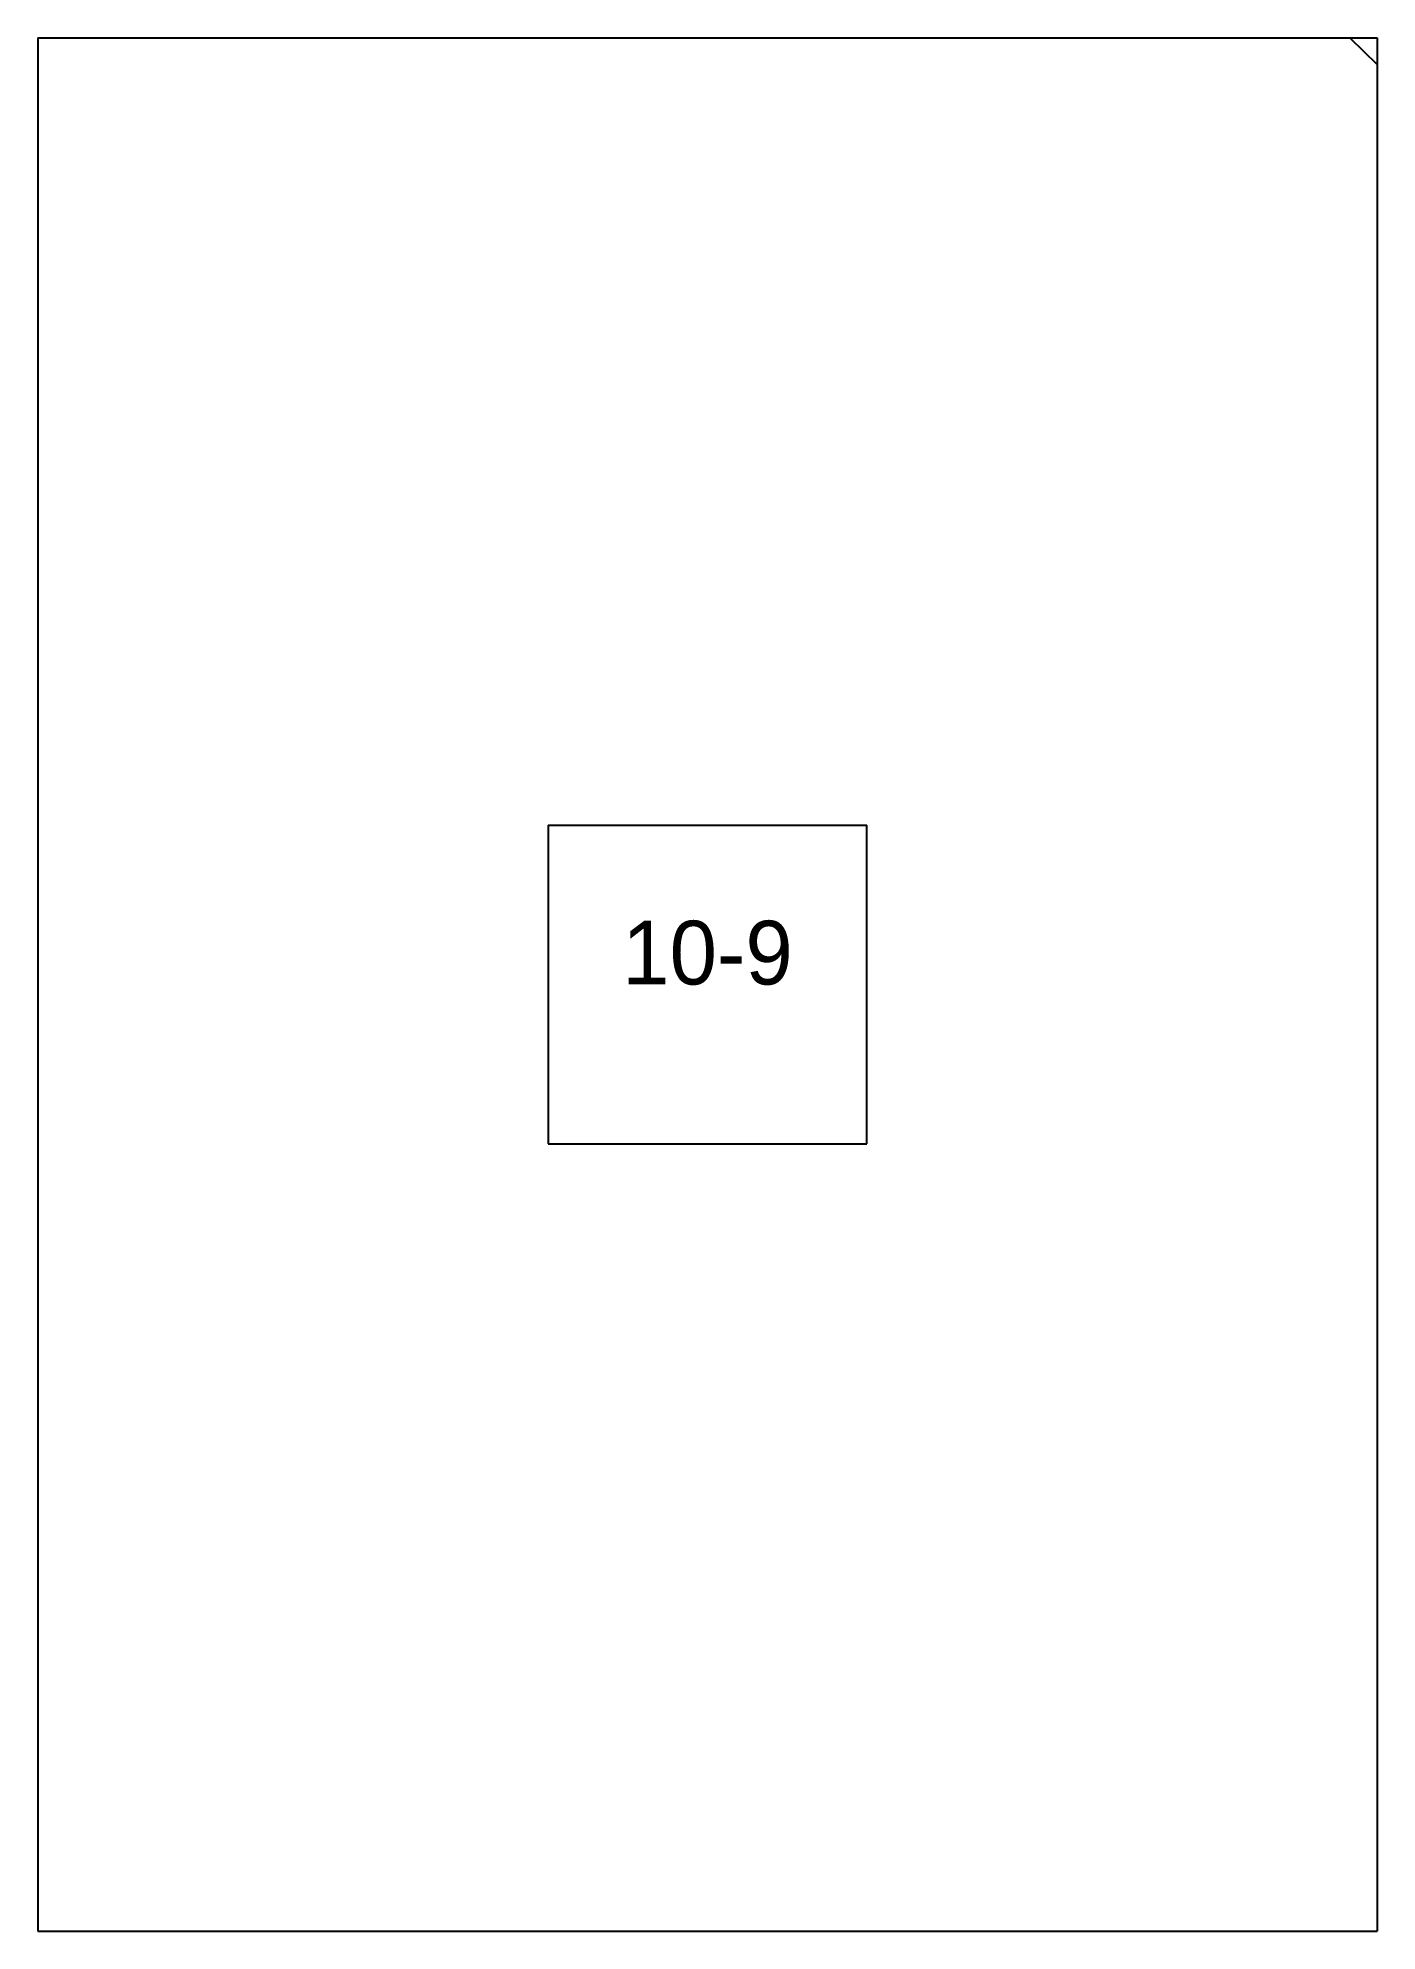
# Paper-space layout 'Plan 10-9' of a CAD drawing. Header units: metres, sheet in millimetres. Extents: x 0 to 210, y 0 to 297.
# The model-space entities are those that its viewports show. They can reach past a viewport. Long polylines and large blocks are cut down to what shows.
import ezdxf
from ezdxf.enums import TextEntityAlignment as Align

# ---------------------------------------------------------------- set-up
doc = ezdxf.new("R2010")
doc.units = ezdxf.units.M
for name, color, linetype in [('default', 7, 'Continuous'), ('TEXTLAYER', 7, 'Continuous'), ('VIEWPORTS', 7, 'Continuous')]:
    doc.layers.add(name, color=color, linetype=linetype)

msp = doc.modelspace()

# ---------------------------------------------------------------- linework, layer by layer
at = {"color": 9}
for p, q in [((1680, -2376), (1680, -2673)), ((1680, -2376), (1680, -2673)), ((1890, -2376), (1890, -2673)), ((1890, -2376), (1890, -2673)), ((1470, -2673), (1680, -2673)), ((1470, -2673), (1680, -2673)), ((1680, -2673), (1890, -2673)), ((1680, -2673), (1680, -2970)), ((1680, -2673), (1890, -2673)), ((1680, -2673), (1680, -2970)), ((1890, -2673), (2100, -2673)), ((1890, -2673), (1890, -2970)), ((1890, -2673), (2100, -2673)), ((1890, -2673), (1890, -2970)), ((1760, -2796.5), (1810, -2796.5)), ((1760, -2796.5), (1760, -2846.5)), ((1810, -2846.5), (1810, -2796.5)), ((1760, -2846.5), (1810, -2846.5)), ((1470, -2970), (1680, -2970)), ((1680, -2970), (1890, -2970)), ((1890, -2970), (2100, -2970))]:
    msp.add_line(p, q, dxfattribs=at)
at = {"layer": 'default', "color": 7, "linetype": 'Continuous'}
msp.add_line((1720.09, -2510.13), (1971.06, -2756.88), dxfattribs=at)

# ---------------------------------------------------------------- texts
at = {"layer": 'TEXTLAYER', "color": 1}
msp.add_text('10-9', height=10, dxfattribs=at).set_placement((1785, -2821.5), align=Align.CENTER)

psp = doc.layouts.new('Plan 10-9')

# ---------------------------------------------------------------- viewports
at = {"layer": 'VIEWPORTS'}
psp.add_viewport(center=(105, 148.5), size=(210, 297), view_center_point=(1785, -2821.5), view_height=297, dxfattribs=at)

doc.saveas('drawing.dxf')
